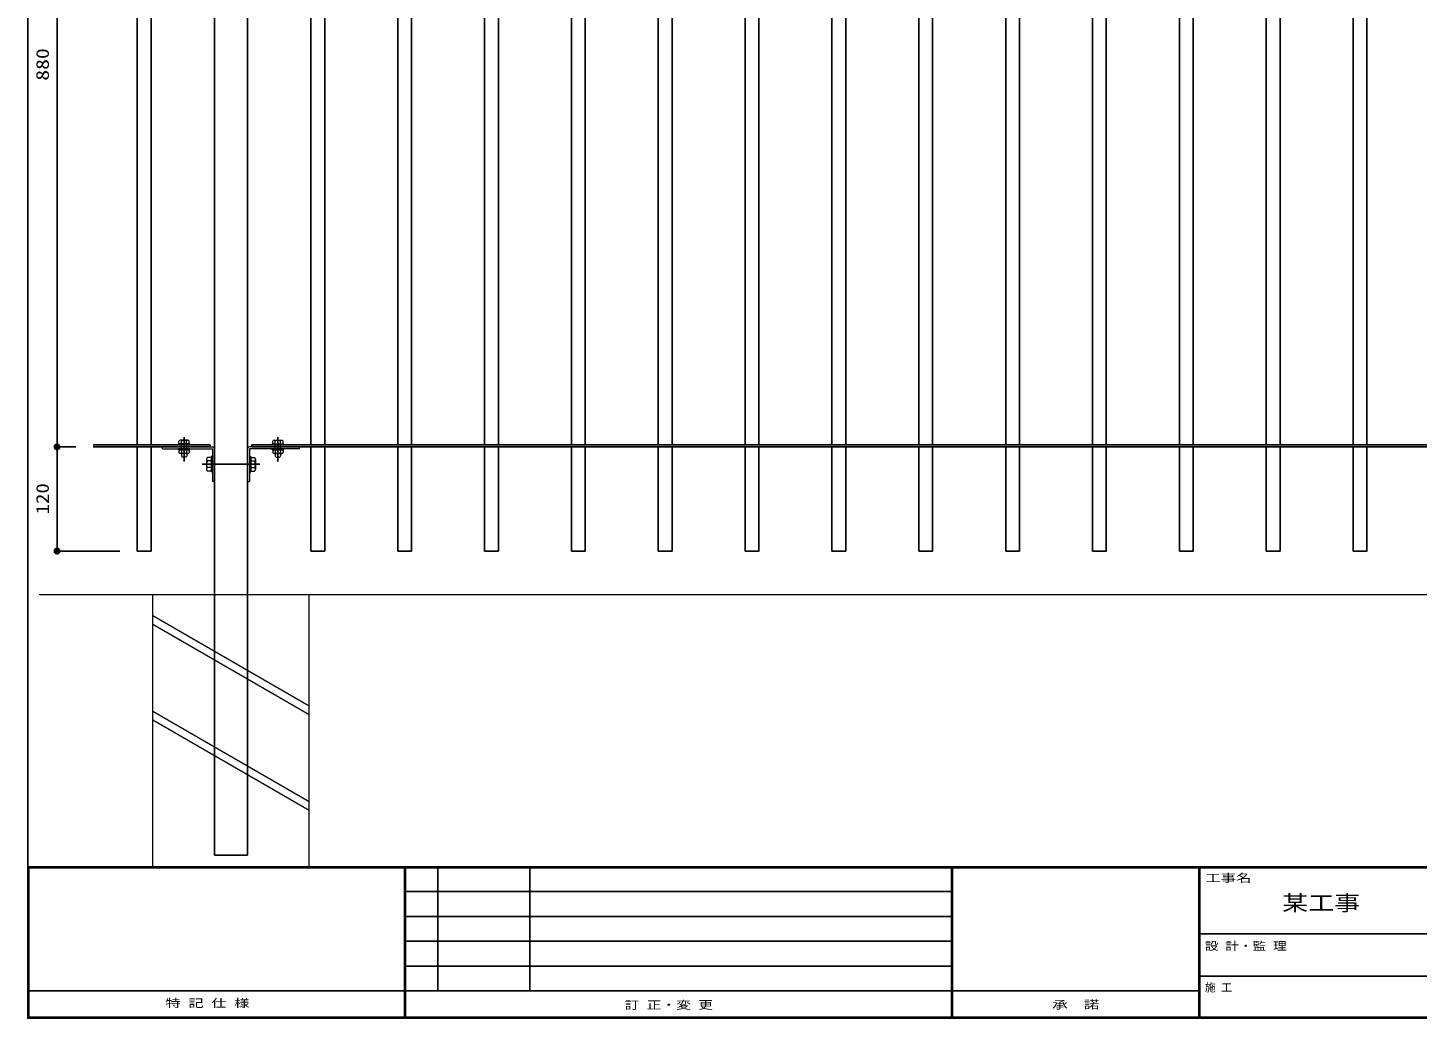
# Model space of a CAD drawing. Units: millimetres on the paper, scale 1:8. Extents: x -204 to 194, y -148 to 137.
# Drawn here: x -204.1 to -4.1, y -148.3 to -5.8 of the extents above; entities that cross this region are included whole.
import ezdxf
from ezdxf.enums import TextEntityAlignment as Align

# ---------------------------------------------------------------- set-up
doc = ezdxf.new("R2010")
doc.units = ezdxf.units.MM
doc.linetypes.add('CHAIN', pattern=[18.5, 12, -1.5, 3.5, -1.5])
doc.linetypes.add('DASHED_SPACED', pattern=[12, 6, -6])
for name, color, linetype, lineweight in [('0-1_0', 6, 'Continuous', 25), ('0-2_DIM1', 3, 'Continuous', 25), ('0-3_横桟', 2, 'Continuous', 25), ('0-6_ｾﾝﾀｰ', 1, 'CHAIN', 25), ('0-7_縦格子', 6, 'Continuous', 25), ('0-8_支柱', 60, 'Continuous', 25), ('0-9_THN', 4, 'Continuous', 9), ('0-A_下地', 30, 'Continuous', 9)]:
    doc.layers.add(name, color=color, linetype=linetype, lineweight=lineweight)
doc.styles.add('ＭＳ ゴシック', font='')
doc.styles.add('ＭＳ 明朝', font='')
doc.styles.get('ＭＳ ゴシック').set_extended_font_data('MS Gothic')
doc.styles.get('ＭＳ 明朝').set_extended_font_data('MS Mincho')

# ---------------------------------------------------------------- blocks, each defined once
blk = doc.blocks.new('filled_dot')
at = {"color": 0, "linetype": 'Continuous', "lineweight": -2, "const_width": 1.25}
blk.add_lwpolyline([(-0.625, 0, 1), (0.625, 0, 1)], format="xyb", close=True, dxfattribs=at)

msp = doc.modelspace()

# ---------------------------------------------------------------- linework, layer by layer
at = {"layer": '0-1_0'}
for p, q in [((-204.102, -126.524), (193.676, -126.524)), ((-203.959, -126.666), (193.533, -126.666)), ((-203.959, -148.173), (-203.959, -126.666)), ((-149.867, -148.316), (-149.867, -126.524)), ((-149.724, -148.316), (-149.724, -126.524)), ((-145.08, -144.386), (-145.08, -126.524)), ((-131.862, -144.386), (-131.862, -126.524)), ((-71.13, -148.316), (-71.13, -126.524)), ((-70.987, -148.316), (-70.987, -126.524)), ((-35.548, -126.524), (-35.548, -148.316)), ((-35.405, -126.524), (-35.405, -148.316)), ((-149.724, -130.096), (-71.13, -130.096)), ((-149.724, -133.668), (-71.13, -133.668)), ((-149.724, -137.241), (-71.13, -137.241)), ((-35.405, -136.169), (183.135, -136.169)), ((-149.724, -140.813), (-71.13, -140.813)), ((-35.405, -142.242), (72.389, -142.242)), ((-35.405, -144.386), (-204.102, -144.386)), ((193.533, -148.173), (-203.959, -148.173))]:
    msp.add_line(p, q, dxfattribs=at)
msp.add_lwpolyline([(193.676, -148.316), (-204.102, -148.316), (-204.102, 136.768)], dxfattribs=at)
at = {"layer": '0-2_DIM1'}
for p, q in [((-199.897, 43.912), (-199.897, -66.088)), ((-197.172, -66.088), (-200.053, -66.088)), ((-197.172, -66.088), (-200.053, -66.088)), ((-199.897, -66.088), (-199.897, -81.088)), ((-190.847, -81.088), (-200.053, -81.088))]:
    msp.add_line(p, q, dxfattribs=at)
at = {"layer": '0-3_横桟'}
for p, q in [((-194.672, -65.813), (-177.853, -65.813)), ((-177.853, -66.088), (-177.853, -65.813)), ((-171.853, -65.813), (72.147, -65.813)), ((-171.853, -66.088), (-171.853, -65.813)), ((-194.672, -66.088), (-177.853, -66.088)), ((-171.853, -66.088), (72.147, -66.088))]:
    msp.add_line(p, q, dxfattribs=at)
at = {"layer": '0-6_ｾﾝﾀｰ'}
for p, q in [((-181.603, -68.183), (-181.603, -64.707)), ((-168.103, -68.183), (-168.103, -64.707)), ((-168.103, -68.183), (-168.103, -64.707)), ((-179.026, -68.588), (-170.68, -68.588))]:
    msp.add_line(p, q, dxfattribs=at)
at = {"layer": '0-7_縦格子'}
for p, q in [((-188.347, 43.637), (-188.347, -65.813)), ((-186.359, -65.813), (-186.359, 43.637)), ((-163.347, 43.637), (-163.347, -65.813)), ((-161.359, -65.813), (-161.359, 43.637)), ((-150.847, 43.637), (-150.847, -65.813)), ((-148.859, -65.813), (-148.859, 43.637)), ((-138.347, 43.637), (-138.347, -65.813)), ((-136.359, -65.813), (-136.359, 43.637)), ((-125.847, 43.637), (-125.847, -65.813)), ((-123.859, -65.813), (-123.859, 43.637)), ((-113.347, 43.637), (-113.347, -65.813)), ((-111.359, -65.813), (-111.359, 43.637)), ((-100.847, 43.637), (-100.847, -65.813)), ((-98.859, -65.813), (-98.859, 43.637)), ((-88.347, 43.637), (-88.347, -65.813)), ((-86.359, -65.813), (-86.359, 43.637)), ((-75.847, 43.637), (-75.847, -65.813)), ((-73.859, -65.813), (-73.859, 43.637)), ((-63.347, 43.637), (-63.347, -65.813)), ((-61.359, -65.813), (-61.359, 43.637)), ((-50.847, 43.637), (-50.847, -65.813)), ((-48.859, -65.813), (-48.859, 43.637)), ((-38.347, 43.637), (-38.347, -65.813)), ((-36.359, -65.813), (-36.359, 43.637)), ((-25.847, 43.637), (-25.847, -65.813)), ((-23.859, -65.813), (-23.859, 43.637)), ((-13.347, 43.637), (-13.347, -65.813)), ((-11.359, -65.813), (-11.359, 43.637)), ((-188.347, -66.088), (-188.347, -81.088)), ((-186.359, -81.088), (-186.359, -66.088)), ((-163.347, -66.088), (-163.347, -81.088)), ((-161.359, -81.088), (-161.359, -66.088)), ((-150.847, -66.088), (-150.847, -81.088)), ((-138.347, -66.088), (-138.347, -81.088)), ((-125.847, -66.088), (-125.847, -81.088)), ((-113.347, -66.088), (-113.347, -81.088)), ((-100.847, -66.088), (-100.847, -81.088)), ((-88.347, -66.088), (-88.347, -81.088)), ((-75.847, -66.088), (-75.847, -81.088)), ((-63.347, -66.088), (-63.347, -81.088)), ((-50.847, -66.088), (-50.847, -81.088)), ((-38.347, -66.088), (-38.347, -81.088)), ((-25.847, -66.088), (-25.847, -81.088)), ((-13.347, -66.088), (-13.347, -81.088)), ((-188.347, -81.088), (-186.359, -81.088)), ((-163.347, -81.088), (-161.359, -81.088))]:
    msp.add_line(p, q, dxfattribs=at)
for points in [[(-150.847, -81.088), (-148.859, -81.088), (-148.859, -66.088)], [(-138.347, -81.088), (-136.359, -81.088), (-136.359, -66.088)], [(-125.847, -81.088), (-123.859, -81.088), (-123.859, -66.088)], [(-113.347, -81.088), (-111.359, -81.088), (-111.359, -66.088)], [(-100.847, -81.088), (-98.859, -81.088), (-98.859, -66.088)], [(-88.347, -81.088), (-86.359, -81.088), (-86.359, -66.088)], [(-75.847, -81.088), (-73.859, -81.088), (-73.859, -66.088)], [(-63.347, -81.088), (-61.359, -81.088), (-61.359, -66.088)], [(-50.847, -81.088), (-48.859, -81.088), (-48.859, -66.088)], [(-38.347, -81.088), (-36.359, -81.088), (-36.359, -66.088)], [(-25.847, -81.088), (-23.859, -81.088), (-23.859, -66.088)], [(-13.347, -81.088), (-11.359, -81.088), (-11.359, -66.088)]]:
    msp.add_lwpolyline(points, dxfattribs=at)
at = {"layer": '0-8_支柱'}
msp.add_lwpolyline([(-177.228, -124.838), (-172.478, -124.838), (-172.478, 63.912), (-177.228, 63.912)], close=True, dxfattribs=at)
at = {"layer": '0-9_THN'}
for p, q in [((-202.464, -87.338), (63.897, -87.338)), ((-186.103, -126.524), (-186.103, -87.338)), ((-163.603, -126.524), (-163.603, -87.338)), ((-163.603, -103.389), (-186.103, -90.399)), ((-163.603, -104.639), (-186.103, -91.649)), ((-163.603, -117.176), (-186.103, -104.186)), ((-163.603, -118.426), (-186.103, -105.436))]:
    msp.add_line(p, q, dxfattribs=at)
at = {"layer": '0-A_下地'}
for p, q in [((-180.778, -65.663), (-182.428, -65.663)), ((-182.34, -65.663), (-182.34, -65.275)), ((-180.866, -65.663), (-182.34, -65.663)), ((-181.051, -65.14), (-182.156, -65.14)), ((-181.971, -65.663), (-181.971, -65.275)), ((-181.235, -65.663), (-181.235, -65.275)), ((-180.866, -65.663), (-180.866, -65.275)), ((-168.928, -65.663), (-167.278, -65.663)), ((-168.928, -65.663), (-167.278, -65.663)), ((-168.928, -65.813), (-168.928, -65.663)), ((-168.928, -65.813), (-167.278, -65.813)), ((-168.84, -65.663), (-168.84, -65.275)), ((-168.84, -65.663), (-167.366, -65.663)), ((-168.656, -65.14), (-167.551, -65.14)), ((-168.471, -65.663), (-168.471, -65.275)), ((-167.735, -65.663), (-167.735, -65.275)), ((-167.366, -65.663), (-167.366, -65.275)), ((-167.278, -65.813), (-167.278, -65.663)), ((-184.728, -66.363), (-184.728, -66.088)), ((-184.728, -66.088), (-177.503, -66.088)), ((-184.728, -66.363), (-177.503, -66.363)), ((-182.428, -66.513), (-182.428, -66.363)), ((-180.778, -66.363), (-182.428, -66.363)), ((-180.778, -66.513), (-182.428, -66.513)), ((-182.34, -66.513), (-182.34, -66.902)), ((-182.275, -66.513), (-180.931, -66.513)), ((-181.051, -67.037), (-182.156, -67.037)), ((-181.978, -67.037), (-181.978, -67.401)), ((-181.978, -67.401), (-181.903, -67.588)), ((-181.971, -66.513), (-181.971, -66.902)), ((-181.235, -66.513), (-181.235, -66.902)), ((-181.228, -67.037), (-181.228, -67.401)), ((-180.866, -66.513), (-180.866, -66.902)), ((-180.778, -66.513), (-180.778, -66.363)), ((-178.401, -67.852), (-178.401, -69.325)), ((-177.703, -67.606), (-178.222, -67.606)), ((-177.703, -67.488), (-177.703, -69.688)), ((-177.703, -67.488), (-177.703, -69.688)), ((-177.503, -67.488), (-177.703, -67.488)), ((-177.703, -67.606), (-177.703, -69.571)), ((-177.503, -66.363), (-177.503, -71.088)), ((-177.503, -67.488), (-177.503, -69.688)), ((-177.228, -66.363), (-177.228, -71.088)), ((-172.478, -66.363), (-172.478, -71.088)), ((-164.978, -66.088), (-172.203, -66.088)), ((-172.203, -66.363), (-172.203, -71.088)), ((-164.978, -66.363), (-172.203, -66.363)), ((-172.003, -67.488), (-172.003, -69.688)), ((-172.003, -67.606), (-171.485, -67.606)), ((-172.003, -67.606), (-172.003, -69.571)), ((-171.305, -67.852), (-171.305, -69.325)), ((-168.928, -66.363), (-167.278, -66.363)), ((-168.928, -66.513), (-168.928, -66.363)), ((-168.928, -66.513), (-167.278, -66.513)), ((-168.84, -66.513), (-168.84, -66.902)), ((-167.431, -66.513), (-168.775, -66.513)), ((-168.656, -67.037), (-167.551, -67.037)), ((-168.478, -67.037), (-168.478, -67.401)), ((-168.478, -67.401), (-168.403, -67.588)), ((-168.471, -66.513), (-168.471, -66.902)), ((-168.403, -67.588), (-167.803, -67.588)), ((-167.735, -66.513), (-167.735, -66.902)), ((-167.366, -66.513), (-167.366, -66.902)), ((-167.278, -66.513), (-167.278, -66.363)), ((-164.978, -66.363), (-164.978, -66.088)), ((-177.703, -68.098), (-178.222, -68.098)), ((-177.703, -69.079), (-178.222, -69.079)), ((-177.703, -69.571), (-178.222, -69.571)), ((-177.503, -69.688), (-177.703, -69.688)), ((-172.003, -68.098), (-171.485, -68.098)), ((-172.003, -69.079), (-171.485, -69.079)), ((-172.003, -69.571), (-171.485, -69.571)), ((-177.228, -71.088), (-177.503, -71.088)), ((-172.478, -71.088), (-172.203, -71.088))]:
    msp.add_line(p, q, dxfattribs=at)
at = {"layer": '0-A_下地', "linetype": 'DASHED_SPACED'}
for p, q in [((-181.978, -66.513), (-181.978, -65.663)), ((-181.228, -66.513), (-181.228, -65.663)), ((-168.478, -66.513), (-168.478, -65.663)), ((-167.728, -66.513), (-167.728, -65.663))]:
    msp.add_line(p, q, dxfattribs=at)
at = {"layer": '0-A_下地'}
for points in [[(-180.778, -65.813), (-182.428, -65.813), (-182.428, -65.663)], [(-180.778, -65.813), (-180.778, -65.663), (-182.428, -65.663)], [(-181.228, -67.401), (-181.303, -67.588), (-181.903, -67.588)], [(-172.203, -67.488), (-172.203, -69.688), (-172.003, -69.688)], [(-172.203, -67.488), (-172.003, -67.488), (-172.003, -69.688)], [(-167.728, -67.037), (-167.728, -67.401), (-167.803, -67.588)]]:
    msp.add_lwpolyline(points, dxfattribs=at)
for centre, radius, start, end in [((-182.156, -65.334), 0.194, 17.74657, 162.25343), ((-181.603, -65.711), 0.571, 49.83207, 130.16793), ((-181.051, -65.334), 0.194, 17.74657, 162.25343), ((-168.656, -65.334), 0.194, 17.74657, 162.25343), ((-168.103, -65.711), 0.571, 49.83207, 130.16793), ((-167.551, -65.334), 0.194, 17.74657, 162.25343), ((-182.156, -66.843), 0.194, 197.74657, 342.25343), ((-181.603, -66.466), 0.571, 229.83207, 310.16793), ((-181.051, -66.843), 0.194, 197.74657, 342.25343), ((-178.143, -67.852), 0.258, 107.74657, 252.25343), ((-177.503, -66.363), 0.275, 0, 90), ((-172.203, -66.363), 0.275, 90, 180), ((-171.563, -67.852), 0.258, 287.74657, 72.25343), ((-168.656, -66.843), 0.194, 197.74657, 342.25343), ((-168.103, -66.466), 0.571, 229.83207, 310.16793), ((-167.551, -66.843), 0.194, 197.74657, 342.25343), ((-177.64, -68.588), 0.761, 139.83207, 220.16793), ((-178.143, -69.325), 0.258, 107.74657, 252.25343), ((-172.066, -68.588), 0.761, 319.83207, 40.16793), ((-171.563, -69.325), 0.258, 287.74657, 72.25343)]:
    msp.add_arc(centre, radius, start, end, dxfattribs=at)

# ---------------------------------------------------------------- block references
at = {"layer": '0-2_DIM1', "xscale": 0.4, "yscale": 0.4}
for p, rotation in [((-199.897, -66.088), 270), ((-199.897, -66.088), 90), ((-199.897, -81.088), 270)]:
    msp.add_blockref('filled_dot', p, dxfattribs=dict(at, rotation=rotation))

# ---------------------------------------------------------------- texts
at = {"layer": '0-1_0', "style": 'ＭＳ 明朝'}
for s, width, p in [('工事名\u3000', 1.4, (-34.603, -129.062)), ('設 計・監 理  ', 1.25, (-34.683, -138.851)), ('特 記 仕 様', 1.4, (-184.283, -147.073)), ('訂 正・変 更 ', 1.35, (-118.196, -147.334)), ('承  諾', 1.45, (-56.684, -147.288))]:
    msp.add_text(s, height=1.152, dxfattribs=dict(at, width=width)).set_placement(p, align=Align.BOTTOM_LEFT)
at = {"layer": '0-1_0', "color": 7, "style": 'ＭＳ ゴシック', "width": 1.25}
msp.add_text('某工事', height=2.199, dxfattribs=at).set_placement((-23.557, -133.494), align=Align.BOTTOM_LEFT)
at = {"layer": '0-1_0', "style": 'ＭＳ 明朝'}
msp.add_text('施 工  ', height=1.152, dxfattribs=at).set_placement((-34.683, -144.818), align=Align.BOTTOM_LEFT)
at = {"layer": '0-2_DIM1', "style": 'ＭＳ ゴシック'}
for s, width, p in [('880', 1.25, (-200.522, -13.392)), ('120', 1.2, (-200.522, -75.803))]:
    msp.add_text(s, height=1.833, rotation=90, dxfattribs=dict(at, width=width)).set_placement(p, align=Align.BOTTOM_LEFT)

doc.saveas('drawing.dxf')
